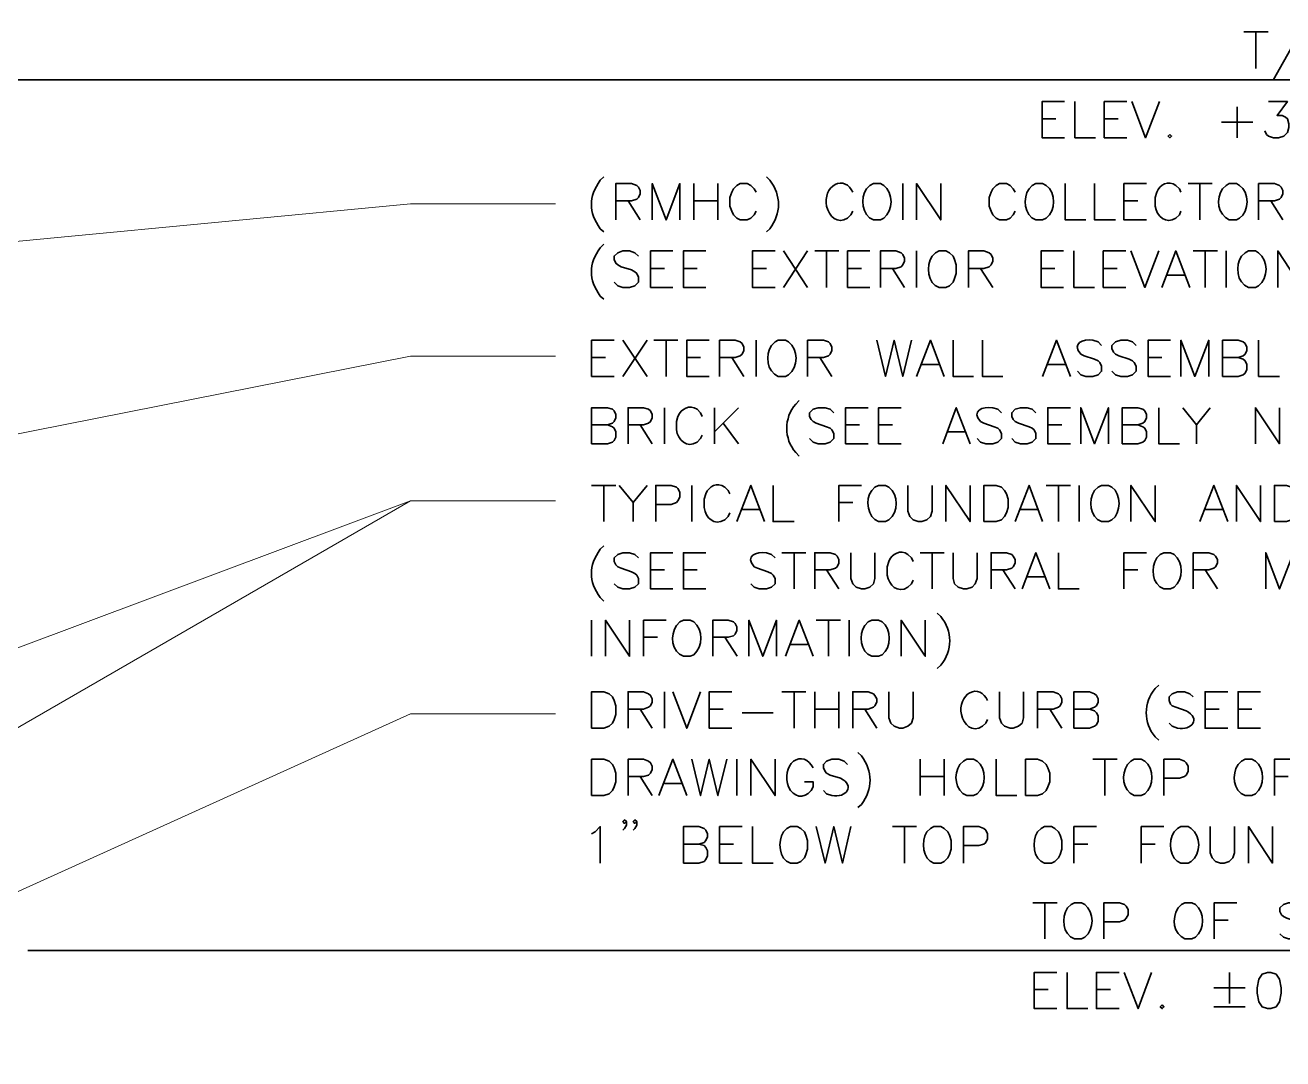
# Model space of a CAD drawing. Header units: inches. Extents: x 5 to 516, y -193 to 129.
# Drawn here: x 37.755 to 42.089, y -191.268 to -187.707 of the extents above; entities that cross this region are included whole.
import ezdxf

# ---------------------------------------------------------------- set-up
doc = ezdxf.new("R2010")
doc.units = ezdxf.units.IN
doc.header["$MEASUREMENT"] = 0
doc.layers.add('PDF7_Geometry', color=7, linetype='Continuous')

msp = doc.modelspace()

# ---------------------------------------------------------------- linework, layer by layer
at = {"layer": 'PDF7_Geometry', "lineweight": 35}
for points in [[(42.1624409, -187.7068955), (42.0557742, -187.8968956)], [(41.9546636, -187.7302285), (42.037997, -187.7302285)], [(41.9957742, -187.7302285), (41.9957742, -187.8557841)], [(36.9079962, -187.894673), (43.0124414, -187.894673), (42.637997, -187.894673)], [(41.3368847, -188.0946734), (41.2591069, -188.0946734), (41.2591069, -187.9702289), (41.3368847, -187.9702289)], [(41.3724425, -187.9702284), (41.3724425, -188.0946728), (41.4435536, -188.0946728)], [(41.5513306, -188.0946734), (41.4735528, -188.0946734), (41.4735528, -187.9702289), (41.5513306, -187.9702289)], [(41.5691068, -187.9702284), (41.6157735, -188.0946728), (41.6635512, -187.9702284)], [(42.039108, -187.9702284), (42.1046636, -187.9702284), (42.069108, -188.0180061), (42.0868858, -188.0180061), (42.0979969, -188.0235617), (42.1046636, -188.0291173), (42.1102192, -188.046895), (42.1102192, -188.0591173), (42.1046636, -188.076895), (42.0924414, -188.0891173), (42.0746636, -188.0946728), (42.0568858, -188.0946728), (42.039108, -188.0891173), (42.0324414, -188.0835617), (42.0268858, -188.0713395)], [(41.9313301, -187.9880065), (41.9313301, -188.0946732)], [(41.2591069, -188.0291171), (41.3068847, -188.0291171)], [(41.4735528, -188.0291171), (41.5213306, -188.0291171)], [(41.8779967, -188.04134), (41.9857745, -188.04134)], [(39.7491084, -188.2291175), (39.7368861, -188.2413397)], [(40.3091082, -188.2291175), (40.3213304, -188.2413397)], [(39.7902189, -188.3780065), (39.7902189, -188.252451), (39.8446634, -188.252451), (39.8624412, -188.2591176), (39.8679967, -188.2646732), (39.8746634, -188.2768954), (39.8746634, -188.2880065), (39.8679967, -188.3002287), (39.8624412, -188.3068954), (39.8446634, -188.312451), (39.7902189, -188.312451)], [(39.915775, -188.3780065), (39.915775, -188.252451), (39.9635528, -188.3780065), (40.0113306, -188.252451), (40.0113306, -188.3780065)], [(40.0591082, -188.252451), (40.0591082, -188.3780066)], [(40.1424415, -188.252451), (40.1424415, -188.3780066)], [(40.2735518, -188.2824509), (40.2668852, -188.2702287), (40.2557741, -188.2591176), (40.2435518, -188.2524509), (40.2191074, -188.2524509), (40.2079963, -188.2591176), (40.1957741, -188.2702287), (40.1902185, -188.2824509), (40.1835518, -188.3002287), (40.1835518, -188.3302287), (40.1902185, -188.3480065), (40.1957741, -188.3602287), (40.2079963, -188.3713398), (40.2191074, -188.3780065), (40.2435518, -188.3780065), (40.2557741, -188.3713398), (40.2668852, -188.3602287), (40.2735518, -188.3480065)], [(40.7135535, -188.2591177), (40.7024424, -188.252451), (40.677998, -188.252451), (40.6657757, -188.2591177), (40.6546646, -188.2702288)], [(40.7791083, -188.252451), (40.7791083, -188.3780066)], [(40.8268853, -188.3780065), (40.8268853, -188.252451), (40.9102187, -188.3780065), (40.9102187, -188.252451)], [(41.1668851, -188.2824509), (41.1602184, -188.2702287), (41.1491073, -188.2591176), (41.1368851, -188.2524509), (41.1124406, -188.2524509), (41.1013295, -188.2591176), (41.0891073, -188.2702287), (41.0835517, -188.2824509), (41.0768851, -188.3002287), (41.0768851, -188.3302287), (41.0835517, -188.3480065), (41.0891073, -188.3602287), (41.1013295, -188.3713398), (41.1124406, -188.3780065), (41.1368851, -188.3780065), (41.1491073, -188.3713398), (41.1602184, -188.3602287), (41.1668851, -188.3480065)], [(41.2735534, -188.2591177), (41.2613312, -188.252451), (41.2379978, -188.252451), (41.2257756, -188.2591177), (41.2146645, -188.2702288)], [(41.3391082, -188.252451), (41.3391082, -188.3780066), (41.4102193, -188.3780066)], [(41.4402186, -188.252451), (41.4402186, -188.3780066), (41.5124408, -188.3780066)], [(41.6191068, -188.3780065), (41.541329, -188.3780065), (41.541329, -188.252451), (41.6191068, -188.252451)], [(41.7379967, -188.2824509), (41.7324412, -188.2702287), (41.7202189, -188.2591176)], [(41.7624413, -188.252451), (41.8457746, -188.252451)], [(41.8035519, -188.252451), (41.8035519, -188.3780066)], [(41.940219, -188.2591177), (41.9291079, -188.252451), (41.9046634, -188.252451), (41.8935523, -188.2591177), (41.8813301, -188.2702288)], [(42.0057749, -188.3780065), (42.0057749, -188.252451), (42.0602194, -188.252451), (42.0779972, -188.2591176), (42.0835527, -188.2646732), (42.0891083, -188.2768954), (42.0891083, -188.2880065), (42.0835527, -188.3002287), (42.0779972, -188.3068954), (42.0602194, -188.312451), (42.0057749, -188.312451)], [(39.8324417, -188.3124508), (39.8746639, -188.3780064)], [(40.0591082, -188.3124508), (40.1424415, -188.3124508)], [(41.541329, -188.3124508), (41.5891068, -188.3124508)], [(41.6546634, -188.2824509), (41.6491078, -188.3002287), (41.6491078, -188.3302287)], [(42.0479966, -188.3124508), (42.0891077, -188.3780064)], [(40.5891074, -188.3713398), (40.6002185, -188.3602287), (40.6068852, -188.3480065)], [(41.7202189, -188.3713398), (41.7324412, -188.3602287), (41.7379967, -188.3480065)], [(39.7368861, -188.4080064), (39.7491084, -188.4191175)], [(40.3213304, -188.4080064), (40.3091082, -188.4191175)], [(40.677998, -188.3780066), (40.7024424, -188.3780066), (40.7135535, -188.3713399)], [(41.2379978, -188.3780066), (41.2613312, -188.3780066), (41.2735534, -188.3713399)], [(41.9046634, -188.3780066), (41.9291079, -188.3780066), (41.940219, -188.3713399)], [(39.7491084, -188.4613399), (39.7368861, -188.4735621)], [(39.8679958, -188.502451), (39.8557736, -188.4913399), (39.8379958, -188.4846732), (39.8146625, -188.4846732), (39.7968847, -188.4913399), (39.7846625, -188.502451), (39.7846625, -188.5146732), (39.790218, -188.5268955), (39.7968847, -188.532451), (39.8091069, -188.5391177), (39.8446625, -188.5502288), (39.8557736, -188.5568955), (39.8624403, -188.562451), (39.8679958, -188.5746732), (39.8679958, -188.592451), (39.8557736, -188.6046732), (39.8379958, -188.6102288), (39.8146625, -188.6102288), (39.7968847, -188.6046732), (39.7846625, -188.592451)], [(39.9868852, -188.6102284), (39.9102186, -188.6102284), (39.9102186, -188.4846728), (39.9868852, -188.4846728)], [(40.1002185, -188.6102284), (40.0235518, -188.6102284), (40.0235518, -188.4846728), (40.1002185, -188.4846728)], [(40.339109, -188.6102284), (40.2613313, -188.6102284), (40.2613313, -188.4846728), (40.339109, -188.4846728)], [(40.3679958, -188.4846734), (40.4513292, -188.610229)], [(40.4513292, -188.4846734), (40.3679958, -188.610229)], [(40.4757749, -188.4846734), (40.5591082, -188.4846734)], [(40.5168855, -188.4846734), (40.5168855, -188.610229)], [(40.6657748, -188.6102284), (40.5891082, -188.6102284), (40.5891082, -188.4846728), (40.6657748, -188.4846728)], [(40.7024414, -188.6102284), (40.7024414, -188.4846728), (40.7557747, -188.4846728), (40.7735525, -188.4913395), (40.7791081, -188.496895), (40.7857747, -188.5091172), (40.7857747, -188.5202284), (40.7791081, -188.5324506), (40.7735525, -188.5391172), (40.7557747, -188.5446728), (40.7024414, -188.5446728)], [(40.8268853, -188.4846734), (40.8268853, -188.610229)], [(40.9046645, -188.610229), (40.9279978, -188.610229), (40.94022, -188.6046734), (40.9524422, -188.5924512), (40.9579978, -188.5802289), (40.9635534, -188.5624512), (40.9635534, -188.5324512), (40.9579978, -188.5146734), (40.9524422, -188.5024512), (40.94022, -188.4913401), (40.9279978, -188.4846734), (40.9046645, -188.4846734), (40.8924422, -188.4913401), (40.88022, -188.5024512)], [(41.0057749, -188.6102284), (41.0057749, -188.4846728), (41.0591082, -188.4846728), (41.076886, -188.4913395), (41.0835526, -188.496895), (41.0891082, -188.5091172), (41.0891082, -188.5202284), (41.0835526, -188.5324506), (41.076886, -188.5391172), (41.0591082, -188.5446728), (41.0057749, -188.5446728)], [(41.3335527, -188.6102284), (41.2557749, -188.6102284), (41.2557749, -188.4846728), (41.3335527, -188.4846728)], [(41.3691081, -188.4846734), (41.3691081, -188.610229), (41.4402192, -188.610229)], [(41.5479963, -188.6102284), (41.4702185, -188.6102284), (41.4702185, -188.4846728), (41.5479963, -188.4846728)], [(41.5657747, -188.4846734), (41.6135525, -188.610229), (41.6613303, -188.4846734)], [(41.6724416, -188.6102284), (41.7202194, -188.4846728), (41.7679971, -188.6102284)], [(41.7802184, -188.4846734), (41.8635517, -188.4846734)], [(41.8213301, -188.4846734), (41.8213301, -188.610229)], [(41.8935527, -188.4846734), (41.8935527, -188.610229)], [(42.0057741, -188.4913401), (41.994663, -188.4846734), (41.9702186, -188.4846734), (41.9591074, -188.4913401), (41.9468852, -188.5024512)], [(42.0713301, -188.6102284), (42.0713301, -188.4846728), (42.1546634, -188.6102284), (42.1546634, -188.4846728)], [(39.9102186, -188.5446732), (39.9579964, -188.5446732)], [(40.0235518, -188.5446732), (40.0702185, -188.5446732)], [(40.2613313, -188.5446732), (40.309109, -188.5446732)], [(40.5891082, -188.5446732), (40.6368859, -188.5446732)], [(40.743552, -188.5446732), (40.7857742, -188.6102288)], [(41.0468854, -188.5446732), (41.0891077, -188.6102288)], [(41.2557749, -188.5446732), (41.3035527, -188.5446732)], [(41.4702185, -188.5446732), (41.5179963, -188.5446732)], [(41.6902186, -188.5680067), (41.7502186, -188.5680067)], [(41.9702186, -188.610229), (41.994663, -188.610229), (42.0057741, -188.6046734)], [(39.7368861, -188.6402288), (39.7491084, -188.6513399)], [(39.7846634, -188.916895), (39.7068856, -188.916895), (39.7068856, -188.7924506), (39.7846634, -188.7924506)], [(39.8146624, -188.7924511), (39.8979957, -188.9168956)], [(39.8979957, -188.7924511), (39.8146624, -188.9168956)], [(39.9213292, -188.7924511), (40.0046626, -188.7924511)], [(39.963552, -188.7924511), (39.963552, -188.9168956)], [(40.1124403, -188.916895), (40.0346625, -188.916895), (40.0346625, -188.7924506), (40.1124403, -188.7924506)], [(40.1479957, -188.916895), (40.1479957, -188.7924506), (40.2013291, -188.7924506), (40.2191069, -188.7980061), (40.2257735, -188.8035617), (40.2313291, -188.8157839), (40.2313291, -188.8280061), (40.2257735, -188.8402283), (40.2191069, -188.8457839), (40.2013291, -188.8513394), (40.1479957, -188.8513394)], [(40.2735518, -188.7924511), (40.2735518, -188.9168956)], [(40.3857744, -188.7980067), (40.3746632, -188.7924511), (40.3502188, -188.7924511), (40.3391077, -188.7980067), (40.3268855, -188.8102289)], [(40.4513292, -188.916895), (40.4513292, -188.7924506), (40.5057736, -188.7924506), (40.5235514, -188.7980061), (40.529107, -188.8035617), (40.5346625, -188.8157839), (40.5346625, -188.8280061), (40.529107, -188.8402283), (40.5235514, -188.8457839), (40.5057736, -188.8513394), (40.4513292, -188.8513394)], [(40.6902185, -188.7924511), (40.7202186, -188.9168956), (40.7491074, -188.7924511), (40.7791074, -188.9168956), (40.8091074, -188.7924511)], [(40.8268853, -188.916895), (40.8746631, -188.7924506), (40.9224409, -188.916895)], [(40.9524414, -188.7924511), (40.9524414, -188.9168956), (41.0235525, -188.9168956)], [(41.0535518, -188.7924511), (41.0535518, -188.9168956), (41.1246629, -188.9168956)], [(41.2613313, -188.916895), (41.3091091, -188.7924506), (41.3568869, -188.916895)], [(41.4646643, -188.8102287), (41.4524421, -188.7980065), (41.4346643, -188.7924509)], [(41.5835518, -188.8102287), (41.5713295, -188.7980065), (41.5535518, -188.7924509), (41.5302184, -188.7924509), (41.5124407, -188.7980065), (41.5002184, -188.8102287), (41.5002184, -188.8213398), (41.505774, -188.8335621), (41.5124407, -188.8402287), (41.5235518, -188.8457843), (41.5591073, -188.8580065), (41.5713295, -188.8635621), (41.5768851, -188.8691176), (41.5835518, -188.8813398), (41.5835518, -188.8991176), (41.5713295, -188.9113398), (41.5535518, -188.9168954), (41.5302184, -188.9168954), (41.5124407, -188.9113398), (41.5002184, -188.8991176)], [(41.7024413, -188.916895), (41.6246635, -188.916895), (41.6246635, -188.7924506), (41.7024413, -188.7924506)], [(41.7379967, -188.916895), (41.7379967, -188.7924506), (41.7857745, -188.916895), (41.8335523, -188.7924506), (41.8335523, -188.916895)], [(41.8813299, -188.916895), (41.8813299, -188.7924506), (41.9346632, -188.7924506), (41.952441, -188.7980061), (41.9591077, -188.8035617), (41.9646632, -188.8157839), (41.9646632, -188.8280061), (41.9591077, -188.8402283), (41.952441, -188.8457839), (41.9346632, -188.8513394), (41.8813299, -188.8513394)], [(42.0057749, -188.7924511), (42.0057749, -188.9168956), (42.0779972, -188.9168956)], [(41.3924421, -188.8402287), (41.4046643, -188.8457843), (41.4402199, -188.8580065), (41.4524421, -188.8635621), (41.4579977, -188.8691176), (41.4646643, -188.8813398), (41.4646643, -188.8991176), (41.4524421, -188.9113398), (41.4346643, -188.9168954), (41.4102199, -188.9168954), (41.3924421, -188.9113398), (41.381331, -188.8991176)], [(39.7068856, -188.8513399), (39.7546634, -188.8513399)], [(40.0346625, -188.8513399), (40.0824403, -188.8513399)], [(40.1902185, -188.8513399), (40.2313296, -188.9168954)], [(40.493552, -188.8513399), (40.5346631, -188.9168954)], [(40.8446646, -188.8757844), (40.9046646, -188.8757844)], [(41.2791084, -188.8757844), (41.3391084, -188.8757844)], [(41.6246635, -188.8513399), (41.6724413, -188.8513399)], [(41.9346633, -188.8513399), (41.9524411, -188.8580065), (41.9591078, -188.8635621), (41.9646633, -188.8757843), (41.9646633, -188.8935621), (41.9591078, -188.9057843), (41.9524411, -188.9113399), (41.9346633, -188.9168954), (41.88133, -188.9168954)], [(40.3502188, -188.9168956), (40.3746632, -188.9168956), (40.3857744, -188.91134)], [(39.7068856, -189.149118), (39.7068856, -189.0246735), (39.76133, -189.0246735), (39.7791078, -189.0302291), (39.7846634, -189.0357846), (39.7902189, -189.0480069), (39.7902189, -189.0602291), (39.7846634, -189.0724513), (39.7791078, -189.0780069), (39.76133, -189.0835624), (39.7068856, -189.0835624)], [(39.8324417, -189.149118), (39.8324417, -189.0246735), (39.885775, -189.0246735), (39.9035528, -189.0302291), (39.9102195, -189.0357846), (39.915775, -189.0480069), (39.915775, -189.0602291), (39.9102195, -189.0724513), (39.9035528, -189.0780069), (39.885775, -189.0835624), (39.8324417, -189.0835624)], [(39.9579955, -189.0246729), (39.9579955, -189.1491174)], [(40.0046626, -189.0546728), (39.999107, -189.0724506), (39.999107, -189.1013395)], [(40.0879959, -189.0546728), (40.0824404, -189.0424506), (40.0702181, -189.0302284)], [(40.1302187, -189.0246729), (40.1302187, -189.1491174)], [(40.213552, -189.0246729), (40.1302187, -189.1080063)], [(40.5413289, -189.0424511), (40.5291067, -189.0302289), (40.5113289, -189.0246733), (40.4879956, -189.0246733), (40.4702178, -189.0302289), (40.4579956, -189.0424511), (40.4579956, -189.0546733), (40.4635511, -189.0657845), (40.4702178, -189.0724511), (40.4813289, -189.0780067), (40.5168845, -189.0902289), (40.5291067, -189.0957845), (40.5346623, -189.10134), (40.5413289, -189.1135622), (40.5413289, -189.13134), (40.5291067, -189.1435622), (40.5113289, -189.1491178), (40.4879956, -189.1491178), (40.4702178, -189.1435622), (40.4579956, -189.13134)], [(40.6602195, -189.149118), (40.5824418, -189.149118), (40.5824418, -189.0246735), (40.6602195, -189.0246735)], [(40.7735528, -189.149118), (40.695775, -189.149118), (40.695775, -189.0246735), (40.7735528, -189.0246735)], [(40.9168851, -189.149118), (40.9635517, -189.0246735), (41.0113295, -189.149118)], [(41.1191081, -189.0424511), (41.1068859, -189.0302289), (41.0891081, -189.0246733)], [(41.2379978, -189.0424511), (41.2257756, -189.0302289), (41.2079978, -189.0246733), (41.1846645, -189.0246733), (41.1668867, -189.0302289), (41.1546645, -189.0424511), (41.1546645, -189.0546733), (41.16022, -189.0657845), (41.1668867, -189.0724511), (41.1779978, -189.0780067), (41.2146645, -189.0902289), (41.2257756, -189.0957845), (41.2324423, -189.10134), (41.2379978, -189.1135622), (41.2379978, -189.13134), (41.2257756, -189.1435622), (41.2079978, -189.1491178), (41.1846645, -189.1491178), (41.1668867, -189.1435622), (41.1546645, -189.13134)], [(41.3568862, -189.149118), (41.2791084, -189.149118), (41.2791084, -189.0246735), (41.3568862, -189.0246735)], [(41.3924416, -189.149118), (41.3924416, -189.0246735), (41.4402194, -189.149118), (41.4879972, -189.0246735), (41.4879972, -189.149118)], [(41.5357748, -189.149118), (41.5357748, -189.0246735), (41.5891081, -189.0246735), (41.6068859, -189.0302291), (41.6135526, -189.0357846), (41.6191081, -189.0480069), (41.6191081, -189.0602291), (41.6135526, -189.0724513), (41.6068859, -189.0780069), (41.5891081, -189.0835624), (41.5357748, -189.0835624)], [(41.6613298, -189.0246729), (41.6613298, -189.1491174), (41.7324409, -189.1491174)], [(41.7446631, -189.0246729), (41.7913298, -189.0835618), (41.7913298, -189.1491174)], [(41.8391083, -189.0246729), (41.7913305, -189.0835618)], [(41.9946631, -189.149118), (41.9946631, -189.0246735), (42.0779965, -189.149118), (42.0779965, -189.0246735)], [(39.7613312, -189.0835617), (39.779109, -189.0902284), (39.7846645, -189.0957839), (39.7902201, -189.1080061), (39.7902201, -189.1257839), (39.7846645, -189.1380061), (39.779109, -189.1435617), (39.7613312, -189.1491173), (39.7068868, -189.1491173)], [(39.8746622, -189.0835617), (39.9157733, -189.1491173)], [(40.1602186, -189.0780064), (40.2135519, -189.1491175)], [(40.5824418, -189.0835617), (40.6302195, -189.0835617)], [(40.695775, -189.0835617), (40.7435528, -189.0835617)], [(41.0468859, -189.0724511), (41.0591081, -189.0780067), (41.0946637, -189.0902289), (41.1068859, -189.0957845), (41.1124414, -189.10134), (41.1191081, -189.1135622), (41.1191081, -189.13134), (41.1068859, -189.1435622), (41.0891081, -189.1491178), (41.0657748, -189.1491178), (41.0468859, -189.1435622), (41.0357748, -189.13134)], [(41.2791084, -189.0835617), (41.3268862, -189.0835617)], [(41.5891082, -189.0835617), (41.606886, -189.0902284), (41.6135527, -189.0957839), (41.6191082, -189.1080061), (41.6191082, -189.1257839), (41.6135527, -189.1380061), (41.606886, -189.1435617), (41.5891082, -189.1491173), (41.5357749, -189.1491173)], [(40.0702181, -189.1435617), (40.0824404, -189.1313395), (40.0879959, -189.1191173)], [(40.9346621, -189.1080063), (40.993551, -189.1080063)], [(39.7068856, -189.2924511), (39.7902189, -189.2924511)], [(39.7491084, -189.2924511), (39.7491084, -189.4168956)], [(39.8024418, -189.2924511), (39.8502196, -189.35134), (39.8502196, -189.4168956)], [(39.8979957, -189.2924511), (39.8502179, -189.35134)], [(39.9279979, -189.4168951), (39.9279979, -189.2924506), (39.9813312, -189.2924506), (39.999109, -189.2980062), (40.0046646, -189.3035617), (40.0113312, -189.3157839), (40.0113312, -189.3335617), (40.0046646, -189.3457839), (39.999109, -189.3513395), (39.9813312, -189.3580062), (39.9279979, -189.3580062)], [(40.0524418, -189.2924511), (40.0524418, -189.4168956)], [(40.1002188, -189.32134), (40.0946632, -189.3402289), (40.0946632, -189.3691178)], [(40.1835521, -189.32134), (40.1779966, -189.3102289), (40.1657743, -189.2980066)], [(40.2079956, -189.4168951), (40.2557733, -189.2924506), (40.30244, -189.4168951)], [(40.3324417, -189.2924511), (40.3324417, -189.4168956), (40.404664, -189.4168956)], [(40.5591082, -189.4168951), (40.5591082, -189.2924506), (40.636886, -189.2924506)], [(40.7313306, -189.2980067), (40.7202195, -189.2924511), (40.695775, -189.2924511), (40.6835528, -189.2980067), (40.6724417, -189.3102289)], [(40.7968854, -189.2924511), (40.7968854, -189.38134), (40.8035521, -189.3991178), (40.8146632, -189.41134), (40.832441, -189.4168956), (40.8446632, -189.4168956), (40.862441, -189.41134), (40.8746632, -189.3991178), (40.8802187, -189.38134), (40.8802187, -189.2924511)], [(40.927998, -189.4168951), (40.927998, -189.2924506), (41.0113313, -189.4168951), (41.0113313, -189.2924506)], [(41.1668851, -189.4168951), (41.2146629, -189.2924506), (41.2613295, -189.4168951)], [(41.2735519, -189.2924511), (41.3568853, -189.2924511)], [(41.3157747, -189.2924511), (41.3157747, -189.4168956)], [(41.3868852, -189.2924511), (41.3868852, -189.4168956)], [(41.5002199, -189.2980067), (41.4879977, -189.2924511), (41.4646643, -189.2924511), (41.4524421, -189.2980067), (41.4402199, -189.3102289)], [(41.5657747, -189.4168951), (41.5657747, -189.2924506), (41.6491081, -189.4168951), (41.6491081, -189.2924506)], [(41.8035519, -189.4168951), (41.8513297, -189.2924506), (41.8991074, -189.4168951)], [(41.929108, -189.4168951), (41.929108, -189.2924506), (42.0124413, -189.4168951), (42.0124413, -189.2924506)], [(40.5591082, -189.3513399), (40.606886, -189.3513399)], [(40.1657743, -189.41134), (40.1779966, -189.3991178), (40.1835521, -189.3868955)], [(40.2257749, -189.3757845), (40.2846638, -189.3757845)], [(41.1846621, -189.3757845), (41.243551, -189.3757845)], [(41.8213301, -189.3757845), (41.8813301, -189.3757845)], [(40.695775, -189.4168956), (40.7202195, -189.4168956), (40.7313306, -189.41134)], [(41.4646643, -189.4168956), (41.4879977, -189.4168956), (41.5002199, -189.41134)], [(39.7491084, -189.5002287), (39.7368861, -189.5124509)], [(39.8679958, -189.5424509), (39.8557736, -189.5302287), (39.8379958, -189.5246731), (39.8146625, -189.5246731), (39.7968847, -189.5302287), (39.7846625, -189.5424509), (39.7846625, -189.5546731), (39.790218, -189.5657842), (39.7968847, -189.5724509), (39.8091069, -189.5780064), (39.8446625, -189.5902287), (39.8557736, -189.5957842), (39.8624403, -189.6013398), (39.8679958, -189.613562), (39.8679958, -189.6313398), (39.8557736, -189.643562), (39.8379958, -189.6491176), (39.8146625, -189.6491176), (39.7968847, -189.643562), (39.7846625, -189.6313398)], [(39.9868852, -189.6491177), (39.9102186, -189.6491177), (39.9102186, -189.5246733), (39.9868852, -189.5246733)], [(40.1002185, -189.6491177), (40.0235518, -189.6491177), (40.0235518, -189.5246733), (40.1002185, -189.5246733)], [(40.3391081, -189.5424509), (40.3268859, -189.5302287), (40.3091081, -189.5246731)], [(40.3624416, -189.5246733), (40.445775, -189.5246733)], [(40.4046644, -189.5246733), (40.4046644, -189.6491177)], [(40.4757749, -189.6491177), (40.4757749, -189.5246733), (40.5291082, -189.5246733), (40.546886, -189.5302288), (40.5535527, -189.5357844), (40.5591082, -189.5480066), (40.5591082, -189.5602288), (40.5535527, -189.5724511), (40.546886, -189.5780066), (40.5291082, -189.5835622), (40.4757749, -189.5835622)], [(40.6002188, -189.5246733), (40.6002188, -189.6135622), (40.6068855, -189.6313399), (40.6191077, -189.6435622), (40.6368855, -189.6491177), (40.6479966, -189.6491177), (40.6657744, -189.6435622), (40.6779966, -189.6313399), (40.6835522, -189.6135622), (40.6835522, -189.5246733)], [(40.8146625, -189.5546732), (40.8091069, -189.5424509), (40.7968847, -189.5302287)], [(40.8391082, -189.5246733), (40.9224415, -189.5246733)], [(40.8802187, -189.5246733), (40.8802187, -189.6491177)], [(40.9524414, -189.5246733), (40.9524414, -189.6135622), (40.957997, -189.6313399), (40.9702192, -189.6435622), (40.987997, -189.6491177), (41.0002192, -189.6491177), (41.017997, -189.6435622), (41.0291081, -189.6313399), (41.0357748, -189.6135622), (41.0357748, -189.5246733)], [(41.0835517, -189.6491177), (41.0835517, -189.5246733), (41.1368851, -189.5246733), (41.1546628, -189.5302288), (41.1602184, -189.5357844), (41.1668851, -189.5480066), (41.1668851, -189.5602288), (41.1602184, -189.5724511), (41.1546628, -189.5780066), (41.1368851, -189.5835622), (41.0835517, -189.5835622)], [(41.1902186, -189.6491177), (41.2379964, -189.5246733), (41.2857742, -189.6491177)], [(41.3157747, -189.5246733), (41.3157747, -189.6491177), (41.3868858, -189.6491177)], [(41.541329, -189.6491177), (41.541329, -189.5246733), (41.6191068, -189.5246733)], [(41.7146635, -189.5302288), (41.7024413, -189.5246733), (41.679108, -189.5246733), (41.6668857, -189.5302288), (41.6546635, -189.542451)], [(41.7802184, -189.6491177), (41.7802184, -189.5246733), (41.8335517, -189.5246733), (41.8513295, -189.5302288), (41.856885, -189.5357844), (41.8635517, -189.5480066), (41.8635517, -189.5602288), (41.856885, -189.5724511), (41.8513295, -189.5780066), (41.8335517, -189.5835622), (41.7802184, -189.5835622)], [(42.0302184, -189.6491177), (42.0302184, -189.5246733), (42.0779962, -189.6491177), (42.1257739, -189.5246733), (42.1257739, -189.6491177)], [(40.2668859, -189.5724509), (40.2791081, -189.5780064), (40.3146637, -189.5902287), (40.3268859, -189.5957842), (40.3324415, -189.6013398), (40.3391081, -189.613562), (40.3391081, -189.6313398), (40.3268859, -189.643562), (40.3091081, -189.6491176), (40.2846637, -189.6491176), (40.2668859, -189.643562), (40.2557748, -189.6313398)], [(40.7313291, -189.5546732), (40.7257736, -189.5724509), (40.7257736, -189.6013398)], [(39.9102186, -189.583562), (39.9579964, -189.583562)], [(40.0235518, -189.583562), (40.0702185, -189.583562)], [(40.5168855, -189.583562), (40.5591077, -189.6491176)], [(40.7968847, -189.6435621), (40.8091069, -189.6313398), (40.8146625, -189.6191176)], [(41.1246623, -189.583562), (41.1668845, -189.6491176)], [(41.2079956, -189.6080066), (41.2679956, -189.6080066)], [(41.541329, -189.583562), (41.5891068, -189.583562)], [(41.8213301, -189.583562), (41.8635523, -189.6491176)], [(41.679108, -189.6491177), (41.7024413, -189.6491177), (41.7146635, -189.6435622)], [(39.7368861, -189.6791176), (39.7491084, -189.6913398)], [(39.7068856, -189.7568954), (39.7068856, -189.8813398)], [(39.7546626, -189.8813398), (39.7546626, -189.7568954), (39.8379959, -189.8813398), (39.8379959, -189.7568954)], [(39.8857751, -189.8813398), (39.8857751, -189.7568954), (39.9635529, -189.7568954)], [(40.0591074, -189.7624509), (40.0468852, -189.7568954), (40.0235518, -189.7568954), (40.0113296, -189.7624509), (39.9991074, -189.7746732)], [(40.1246622, -189.8813398), (40.1246622, -189.7568954), (40.1779956, -189.7568954), (40.1957733, -189.762451), (40.2013289, -189.7680065), (40.2079956, -189.7802287), (40.2079956, -189.792451), (40.2013289, -189.8046732), (40.1957733, -189.8102287), (40.1779956, -189.8157843), (40.1246622, -189.8157843)], [(40.2491084, -189.8813398), (40.2491084, -189.7568954), (40.2968862, -189.8813398), (40.344664, -189.7568954), (40.344664, -189.8813398)], [(40.3746622, -189.8813398), (40.42244, -189.7568954), (40.4702178, -189.8813398)], [(40.4813291, -189.7568954), (40.5646624, -189.7568954)], [(40.5235519, -189.7568954), (40.5235519, -189.8813398)], [(40.5946646, -189.7568954), (40.5946646, -189.8813398)], [(40.7079971, -189.7624509), (40.6957748, -189.7568954), (40.6724415, -189.7568954), (40.6602193, -189.7624509), (40.647997, -189.7746732)], [(40.7735519, -189.8813398), (40.7735519, -189.7568954), (40.8568852, -189.8813398), (40.8568852, -189.7568954)], [(39.8857751, -189.8157844), (39.9335529, -189.8157844)], [(40.1657751, -189.8157844), (40.2079973, -189.88134)], [(40.3924416, -189.8402287), (40.4513305, -189.8402287)], [(40.0235518, -189.8813398), (40.0468852, -189.8813398), (40.0591074, -189.8757843)], [(40.6724415, -189.8813398), (40.6957748, -189.8813398), (40.7079971, -189.8757843)], [(39.8324417, -190.1291177), (39.8324417, -190.0035622), (39.885775, -190.0035622), (39.9035528, -190.0102288), (39.9102195, -190.0157844), (39.915775, -190.0280066), (39.915775, -190.0391177), (39.9102195, -190.05134), (39.9035528, -190.0568955), (39.885775, -190.0635622), (39.8324417, -190.0635622)], [(39.9579955, -190.0035622), (39.9579955, -190.1291178)], [(39.9868855, -190.0035622), (40.0346633, -190.1291178), (40.0824411, -190.0035622)], [(40.1902194, -190.1291177), (40.1124416, -190.1291177), (40.1124416, -190.0035622), (40.1902194, -190.0035622)], [(40.3624416, -190.0035622), (40.445775, -190.0035622)], [(40.4046644, -190.0035622), (40.4046644, -190.1291178)], [(40.4757749, -190.0035622), (40.4757749, -190.1291178)], [(40.5591082, -190.0035622), (40.5591082, -190.1291178)], [(40.6068852, -190.1291177), (40.6068852, -190.0035622), (40.6602185, -190.0035622), (40.6779963, -190.0102288), (40.6835519, -190.0157844), (40.6902185, -190.0280066), (40.6902185, -190.0391177), (40.6835519, -190.05134), (40.6779963, -190.0568955), (40.6602185, -190.0635622), (40.6068852, -190.0635622)], [(40.7313291, -190.0035622), (40.7313291, -190.0935622), (40.7379958, -190.11134), (40.7491069, -190.1224511), (40.7679958, -190.1291178), (40.7791069, -190.1291178), (40.7968847, -190.1224511), (40.8091069, -190.11134), (40.8146625, -190.0935622), (40.8146625, -190.0035622)], [(41.1124417, -190.0035622), (41.1124417, -190.0935622), (41.1191084, -190.11134), (41.1302195, -190.1224511), (41.1491084, -190.1291178), (41.1602195, -190.1291178), (41.1779973, -190.1224511), (41.1902195, -190.11134), (41.195775, -190.0935622), (41.195775, -190.0035622)], [(41.243552, -190.1291177), (41.243552, -190.0035622), (41.2979965, -190.0035622), (41.3157742, -190.0102288), (41.3213298, -190.0157844), (41.3268854, -190.0280066), (41.3268854, -190.0391177), (41.3213298, -190.05134), (41.3157742, -190.0568955), (41.2979965, -190.0635622), (41.243552, -190.0635622)], [(41.3691081, -190.1291177), (41.3691081, -190.0035622), (41.4224415, -190.0035622), (41.4402192, -190.0102288), (41.4468859, -190.0157844), (41.4524415, -190.0280066), (41.4524415, -190.0391177), (41.4468859, -190.05134), (41.4402192, -190.0568955), (41.4224415, -190.0635622), (41.3691081, -190.0635622)], [(41.6613298, -189.9802287), (41.6491076, -189.9924509)], [(41.7802184, -190.0213398), (41.7679961, -190.0102287), (41.7502184, -190.003562), (41.7257739, -190.003562), (41.7079961, -190.0102287), (41.696885, -190.0213398), (41.696885, -190.033562), (41.7024406, -190.0457843), (41.7079961, -190.0513398), (41.7202184, -190.0568954), (41.7557739, -190.0691176)], [(41.8991079, -190.1291177), (41.8213301, -190.1291177), (41.8213301, -190.0035622), (41.8991079, -190.0035622)], [(42.0124411, -190.1291177), (41.9346633, -190.1291177), (41.9346633, -190.0035622), (42.0124411, -190.0035622)], [(39.8746622, -190.063562), (39.9157733, -190.1291176)], [(40.1124416, -190.063562), (40.1602194, -190.063562)], [(40.2257749, -190.0757843), (40.3324416, -190.0757843)], [(40.4757749, -190.063562), (40.5591082, -190.063562)], [(40.6479958, -190.063562), (40.690218, -190.1291176)], [(41.0535534, -190.122451), (41.0657756, -190.1113399), (41.0713311, -190.0991177)], [(41.2857748, -190.063562), (41.3268859, -190.1291176)], [(41.4224416, -190.063562), (41.4402193, -190.0691176), (41.446886, -190.0757842), (41.4524416, -190.0868954), (41.4524416, -190.1046731), (41.446886, -190.1168954), (41.4402193, -190.1224509), (41.4224416, -190.1291176), (41.3691082, -190.1291176)], [(41.8213301, -190.063562), (41.8691078, -190.063562)], [(41.9346633, -190.063562), (41.9824411, -190.063562)], [(41.7257739, -190.1291176), (41.7079961, -190.1224509), (41.696885, -190.1113398)], [(41.6491076, -190.1591176), (41.6613298, -190.1702287)], [(40.6246623, -190.2124511), (40.6368845, -190.2246733)], [(39.8324417, -190.3613399), (39.8324417, -190.2357843), (39.885775, -190.2357843), (39.9035528, -190.242451), (39.9102195, -190.2480065), (39.915775, -190.2602287), (39.915775, -190.2713398), (39.9102195, -190.2835621), (39.9035528, -190.2902287), (39.885775, -190.2957843), (39.8324417, -190.2957843)], [(39.9391086, -190.3613399), (39.9868863, -190.2357843), (40.0346641, -190.3613399)], [(40.0524418, -190.2357843), (40.0824418, -190.3613399), (40.1124418, -190.2357843), (40.1424418, -190.3613399), (40.1724418, -190.2357843)], [(40.2079956, -190.2357843), (40.2079956, -190.3613399)], [(40.2557748, -190.3613399), (40.2557748, -190.2357843), (40.3391081, -190.3613399), (40.3391081, -190.2357843)], [(40.5891082, -190.2535622), (40.5768859, -190.2424511), (40.5591082, -190.2357844), (40.5346637, -190.2357844), (40.5168859, -190.2424511), (40.5057748, -190.2535622), (40.5057748, -190.2657844), (40.5113304, -190.2780067), (40.5168859, -190.2835622), (40.5291081, -190.2902289), (40.5646637, -190.30134)], [(40.8391082, -190.2357843), (40.8391082, -190.3613399)], [(40.9224415, -190.2357843), (40.9224415, -190.3613399)], [(41.035774, -190.242451), (41.0235517, -190.2357843), (41.0002184, -190.2357843), (40.9879962, -190.242451), (40.9757739, -190.2535621)], [(41.1013288, -190.2357843), (41.1013288, -190.3613399), (41.1724399, -190.3613399)], [(41.4346621, -190.2357843), (41.5179955, -190.2357843)], [(41.475775, -190.2357843), (41.475775, -190.3613399)], [(41.613552, -190.242451), (41.6013298, -190.2357843), (41.5768854, -190.2357843), (41.5657743, -190.242451), (41.553552, -190.2535621)], [(41.679108, -190.3613399), (41.679108, -190.2357843), (41.7324413, -190.2357843), (41.7502191, -190.242451), (41.7557746, -190.2480065), (41.7624413, -190.2602287), (41.7624413, -190.2780065), (41.7557746, -190.2902287), (41.7502191, -190.2957843), (41.7324413, -190.3013398), (41.679108, -190.3013398)], [(41.9946635, -190.242451), (41.9824412, -190.2357843), (41.9591079, -190.2357843), (41.9468857, -190.242451), (41.9346635, -190.2535621)], [(42.0602194, -190.3613399), (42.0602194, -190.2357843), (42.1368861, -190.2357843)], [(39.8746622, -190.2957844), (39.9157733, -190.36134)], [(40.4635518, -190.3435623), (40.4702184, -190.3313401), (40.4702184, -190.3135623), (40.4402184, -190.3135623)], [(40.8391082, -190.2957844), (40.9224415, -190.2957844)], [(42.0602194, -190.2957844), (42.1079972, -190.2957844)], [(39.9579955, -190.3191177), (40.0168844, -190.3191177)], [(40.5346637, -190.36134), (40.5168859, -190.3546733), (40.5057748, -190.3435622)], [(41.0002184, -190.3613399), (41.0235517, -190.3613399), (41.035774, -190.3546732)], [(41.5768854, -190.3613399), (41.6013298, -190.3613399), (41.613552, -190.3546732)], [(41.9591079, -190.3613399), (41.9824412, -190.3613399), (41.9946635, -190.3546732)], [(40.6368845, -190.39134), (40.6246623, -190.4024511)], [(39.8268852, -190.4502288), (39.8202186, -190.4568955), (39.814663, -190.4502288), (39.8202186, -190.4446732), (39.8268852, -190.4502288), (39.8268852, -190.462451), (39.8202186, -190.4746733), (39.814663, -190.4802288)], [(39.8624416, -190.4502288), (39.8557749, -190.4568955), (39.8502194, -190.4502288), (39.8557749, -190.4446732), (39.8624416, -190.4502288), (39.8624416, -190.462451), (39.8557749, -190.4746733), (39.8502194, -190.4802288)], [(39.7068856, -190.492451), (39.7191078, -190.4857843), (39.7368856, -190.4680066), (39.7368856, -190.5935621)], [(40.0235518, -190.5935623), (40.0235518, -190.4680067), (40.0768852, -190.4680067), (40.0946629, -190.4746734), (40.1002185, -190.4802289), (40.1068852, -190.4924511), (40.1068852, -190.5035622), (40.1002185, -190.5157845), (40.0946629, -190.5224511), (40.0768852, -190.5280067), (40.0235518, -190.5280067)], [(40.2257735, -190.5935623), (40.1479957, -190.5935623), (40.1479957, -190.4680067), (40.2257735, -190.4680067)], [(40.2613313, -190.4680067), (40.2613313, -190.5935623), (40.3324424, -190.5935623)], [(40.3924416, -190.5935623), (40.4157749, -190.5935623), (40.4279971, -190.5880067), (40.4402193, -190.5757845), (40.4457749, -190.5635623), (40.4513305, -190.5457845), (40.4513305, -190.5157845), (40.4457749, -190.4980067), (40.4402193, -190.4857845), (40.4279971, -190.4746734), (40.4157749, -190.4680067), (40.3924416, -190.4680067), (40.3802193, -190.4746734), (40.3679971, -190.4857845)], [(40.4813291, -190.4680067), (40.5113291, -190.5935623), (40.5413291, -190.4680067), (40.5713291, -190.5935623), (40.600218, -190.4680067)], [(40.743552, -190.4680067), (40.8268853, -190.4680067)], [(40.7857747, -190.4680067), (40.7857747, -190.5935623)], [(40.8868851, -190.5935623), (40.9102185, -190.5935623), (40.9224407, -190.5880067), (40.9346629, -190.5757845), (40.9402185, -190.5635623), (40.945774, -190.5457845), (40.945774, -190.5157845), (40.9402185, -190.4980067), (40.9346629, -190.4857845), (40.9224407, -190.4746734), (40.9102185, -190.4680067), (40.8868851, -190.4680067), (40.8746629, -190.4746734), (40.8624407, -190.4857845)], [(40.9879978, -190.5935623), (40.9879978, -190.4680067), (41.0413311, -190.4680067), (41.0591089, -190.4746734), (41.0657756, -190.4802289), (41.0713311, -190.4924511), (41.0713311, -190.5102289), (41.0657756, -190.5224511), (41.0591089, -190.5280067), (41.0413311, -190.5335622), (40.9879978, -190.5335622)], [(41.2679955, -190.5935623), (41.2913288, -190.5935623), (41.303551, -190.5880067), (41.3157732, -190.5757845), (41.3213288, -190.5635623), (41.3268844, -190.5457845), (41.3268844, -190.5157845), (41.3213288, -190.4980067), (41.3157732, -190.4857845), (41.303551, -190.4746734), (41.2913288, -190.4680067), (41.2679955, -190.4680067), (41.2557732, -190.4746734), (41.243551, -190.4857845)], [(41.3691081, -190.5935623), (41.3691081, -190.4680067), (41.4468859, -190.4680067)], [(41.6013288, -190.5935623), (41.6013288, -190.4680067), (41.6791066, -190.4680067)], [(41.7735523, -190.4746734), (41.7624412, -190.4680067), (41.7379967, -190.4680067), (41.7257745, -190.4746734), (41.7146634, -190.4857845)], [(41.8391083, -190.4680067), (41.8391083, -190.5580067), (41.8457749, -190.5757845), (41.856886, -190.5880067), (41.8746638, -190.5935623), (41.886886, -190.5935623), (41.9046638, -190.5880067), (41.916886, -190.5757845), (41.9224416, -190.5580067), (41.9224416, -190.4680067)], [(41.9702186, -190.5935623), (41.9702186, -190.4680067), (42.0535519, -190.5935623), (42.0535519, -190.4680067)], [(40.0768853, -190.5280065), (40.094663, -190.5335621), (40.1002186, -190.5402288), (40.1068853, -190.5513399), (40.1068853, -190.5691176), (40.1002186, -190.5813399), (40.094663, -190.5880065), (40.0768853, -190.5935621), (40.0235519, -190.5935621)], [(40.1479957, -190.5280065), (40.1957735, -190.5280065)], [(41.3691081, -190.5280065), (41.4168859, -190.5280065)], [(41.6013288, -190.5280065), (41.6491066, -190.5280065)], [(41.7379967, -190.5935623), (41.7624412, -190.5935623), (41.7735523, -190.5880067)], [(41.2279971, -190.7302287), (41.3113304, -190.7302287)], [(41.2691077, -190.7302287), (41.2691077, -190.8546732)], [(41.4068858, -190.7357843), (41.3946636, -190.7302287), (41.3713303, -190.7302287), (41.359108, -190.7357843), (41.3468858, -190.7480065)], [(41.4724407, -190.8546732), (41.4724407, -190.7302288), (41.525774, -190.7302288), (41.5435518, -190.7357843), (41.5491073, -190.742451), (41.555774, -190.7535621), (41.555774, -190.7713399), (41.5491073, -190.7835621), (41.5435518, -190.7902288), (41.525774, -190.7957843), (41.4724407, -190.7957843)], [(41.7879973, -190.7357843), (41.7757751, -190.7302287), (41.7513306, -190.7302287), (41.7402195, -190.7357843), (41.7279973, -190.7480065)], [(41.852441, -190.8546732), (41.852441, -190.7302288), (41.9302188, -190.7302288)], [(42.1624409, -190.7480066), (42.1502187, -190.7357844), (42.1324409, -190.7302289), (42.1091076, -190.7302289), (42.0913298, -190.7357844), (42.0791075, -190.7480066), (42.0791075, -190.7602289), (42.0846631, -190.77134), (42.0913298, -190.7780066), (42.1024409, -190.7835622), (42.1391076, -190.7957844), (42.1502187, -190.80134), (42.1568853, -190.8080066), (42.1624409, -190.8191178), (42.1624409, -190.8368955), (42.1502187, -190.8491178), (42.1324409, -190.8546733), (42.1091076, -190.8546733), (42.0913298, -190.8491178), (42.0791075, -190.8368955)], [(41.852441, -190.7902288), (41.9002188, -190.7902288)], [(41.3713303, -190.8546732), (41.3946636, -190.8546732), (41.4068858, -190.8491176)], [(41.7513306, -190.8546732), (41.7757751, -190.8546732), (41.7879973, -190.8491176)], [(37.7635509, -190.8946733), (43.0124403, -190.8946733)], [(41.3102191, -191.0946734), (41.2324414, -191.0946734), (41.2324414, -190.9702289), (41.3102191, -190.9702289)], [(41.3457746, -190.9702289), (41.3457746, -191.0946733), (41.4168857, -191.0946733)], [(41.5246628, -191.0946734), (41.446885, -191.0946734), (41.446885, -190.9702289), (41.5246628, -190.9702289)], [(41.5424412, -190.9702289), (41.590219, -191.0946733), (41.6368857, -190.9702289)], [(41.9057745, -190.9702289), (41.9057745, -191.0768956)], [(41.2324414, -191.0291176), (41.2802191, -191.0291176)], [(41.446885, -191.0291176), (41.4946628, -191.0291176)], [(41.85133, -191.0235623), (41.9591078, -191.0235623)], [(41.85133, -191.0891177), (41.9591078, -191.0891177)]]:
    msp.add_lwpolyline(points, dxfattribs=at)
for points in [[(41.6991083, -188.0835616), (41.6935527, -188.0891172), (41.6991083, -188.0946727), (41.705775, -188.0891172)], [(41.0591083, -189.4168951), (41.0591083, -189.2924506), (41.1013305, -189.2924506), (41.1191083, -189.2980062), (41.1302194, -189.3102284), (41.1368861, -189.3213395), (41.1424416, -189.3402284), (41.1424416, -189.3691173), (41.1368861, -189.386895), (41.1302194, -189.3991173), (41.1191083, -189.4113395), (41.1013305, -189.4168951)], [(42.0602194, -189.4168951), (42.0602194, -189.2924506), (42.1013305, -189.2924506), (42.1191083, -189.2980062), (42.1313305, -189.3102284), (42.1368861, -189.3213395), (42.1435528, -189.3402284), (42.1435528, -189.3691173), (42.1368861, -189.386895), (42.1313305, -189.3991173), (42.1191083, -189.4113395), (42.1013305, -189.4168951)], [(39.7068856, -190.1291177), (39.7068856, -190.0035622), (39.7491078, -190.0035622), (39.7668856, -190.0102288), (39.7791078, -190.02134), (39.7846634, -190.0335622), (39.7902189, -190.05134), (39.7902189, -190.08134), (39.7846634, -190.0991177), (39.7791078, -190.11134), (39.7668856, -190.1224511), (39.7491078, -190.1291177)], [(39.7068856, -190.3613399), (39.7068856, -190.2357843), (39.7491078, -190.2357843), (39.7668856, -190.242451), (39.7791078, -190.2535621), (39.7846634, -190.2657843), (39.7902189, -190.2835621), (39.7902189, -190.3135621), (39.7846634, -190.3313399), (39.7791078, -190.3435621), (39.7668856, -190.3546732), (39.7491078, -190.3613399)], [(41.2024414, -190.3613399), (41.2024414, -190.2357843), (41.2435526, -190.2357843), (41.2613303, -190.242451), (41.2735526, -190.2535621), (41.2791081, -190.2657843), (41.2857748, -190.2835621), (41.2857748, -190.3135621), (41.2791081, -190.3313399), (41.2735526, -190.3435621), (41.2613303, -190.3546732), (41.2435526, -190.3613399)], [(42.0357748, -190.9702289), (42.0179971, -190.9757844), (42.006886, -190.9935622), (42.0002193, -191.0235622), (42.0002193, -191.04134), (42.006886, -191.07134), (42.0179971, -191.0891178), (42.0357748, -191.0946733), (42.0479971, -191.0946733), (42.0657748, -191.0891178), (42.0779971, -191.07134), (42.0835526, -191.04134), (42.0835526, -191.0235622), (42.0779971, -190.9935622), (42.0657748, -190.9757844), (42.0479971, -190.9702289)], [(41.6735526, -191.0824511), (41.666886, -191.0891177), (41.6735526, -191.0946733), (41.6791082, -191.0891177)]]:
    msp.add_lwpolyline(points, close=True, dxfattribs=at)
at = {"layer": 'PDF7_Geometry', "lineweight": 15}
for points in [[(36.576885, -188.5613398), (39.0824408, -188.3224509), (39.5824408, -188.3224509)], [(36.2657752, -189.4046733), (39.0824422, -188.8468955), (39.5824422, -188.8468955)], [(34.5835512, -191.0291176), (39.0824405, -189.3457841), (39.5824405, -189.3457841)], [(35.7524401, -191.2680067), (39.0824405, -189.3457843), (39.5824405, -189.3457843)], [(37.0646622, -190.992451), (39.0824401, -190.0791176), (39.5824403, -190.0791176)]]:
    msp.add_lwpolyline(points, dxfattribs=at)
at = {"layer": 'PDF7_Geometry', "lineweight": 35}
for points in [[(40.4224415, -189.0002284), (40.4102192, -189.0124506, 0.369416811), (40.4102192, -189.1791173), (40.4224415, -189.1913395)], [(40.8979958, -189.7324511), (40.910218, -189.7446733, -0.369416811), (40.910218, -189.91134), (40.8979958, -189.9235622)]]:
    msp.add_lwpolyline(points, format="xyb", dxfattribs=at)
for centre, major_axis, ratio, start_param, end_param in [((40.5639582, -188.3129065), (0.0022345, 0.0621063), 0.784547052, 5.25292807, 8.16475565), ((41.0284041, -190.0640177), (0.0022345, 0.0621053), 0.784547052, 5.252928133, 8.164755572), ((40.428985, -190.3007535), (-0.0045552, 0.066608), 0.743284433, 5.213509827, 8.279618307)]:
    msp.add_ellipse(centre, major_axis=major_axis, ratio=ratio, start_param=start_param, end_param=end_param, dxfattribs=at)
for points in [[(39.7368861, -188.2413397), (39.6954417, -188.2983767), (39.6962565, -188.3507471), (39.7368861, -188.4080064)], [(40.3213304, -188.2413397), (40.3612934, -188.2929508), (40.3605342, -188.3562101), (40.3213304, -188.4080064)], [(40.6546646, -188.2702288), (40.6314239, -188.3027288), (40.6378683, -188.3627843), (40.677998, -188.3780066)], [(40.7135535, -188.3713399), (40.7476646, -188.3462843), (40.7476646, -188.2841732), (40.7135535, -188.2591177)], [(41.2146645, -188.2702288), (41.1914052, -188.3027288), (41.1978682, -188.3627843), (41.2379978, -188.3780066)], [(41.2735534, -188.3713399), (41.3076645, -188.3462843), (41.3076645, -188.2841732), (41.2735534, -188.2591177)], [(41.7202189, -188.2591176), (41.6949412, -188.2393583), (41.6649226, -188.2564324), (41.6546634, -188.2824509)], [(41.8813301, -188.2702288), (41.8582004, -188.3038399), (41.8639227, -188.3606732), (41.9046634, -188.3780066)], [(41.940219, -188.3713399), (41.9744412, -188.3496547), (41.9744412, -188.2808028), (41.940219, -188.2591177)], [(40.5168852, -188.3302287), (40.5238482, -188.3648583), (40.5553296, -188.3953954), (40.5891074, -188.3713398)], [(41.6491078, -188.3302287), (41.6542375, -188.3638028), (41.6868115, -188.3958954), (41.7202189, -188.3713398)], [(39.7368861, -188.4735621), (39.6954417, -188.5305991), (39.6962565, -188.582988), (39.7368861, -188.6402288)], [(42.0057741, -188.6046734), (42.0391445, -188.5778586), (42.0405704, -188.5174141), (42.0057741, -188.4913401)], [(40.88022, -188.5024512), (40.8594237, -188.5348215), (40.8646089, -188.5988586), (40.9046645, -188.610229)], [(41.9468852, -188.5024512), (41.9238111, -188.5340067), (41.9300149, -188.5956549), (41.9702186, -188.610229)], [(40.3857744, -188.91134), (40.4196632, -188.8864696), (40.4203669, -188.8227104), (40.3857744, -188.7980067)], [(41.4346643, -188.7924509), (41.400868, -188.7871176), (41.3597199, -188.8036732), (41.3924421, -188.8402287)], [(40.3268855, -188.8102289), (40.3042003, -188.8432289), (40.3103114, -188.9004696), (40.3502188, -188.9168956)], [(40.0702181, -189.0302284), (40.0439589, -189.0125062), (40.0151811, -189.0280802), (40.0046626, -189.0546728)], [(41.0891081, -189.0246733), (41.0552192, -189.0197289), (41.0137933, -189.0358585), (41.0468859, -189.0724511)], [(39.999107, -189.1013395), (40.0047922, -189.1355432), (40.0354033, -189.165821), (40.0702181, -189.1435617)], [(40.1657743, -189.2980066), (40.137904, -189.2817104), (40.1130151, -189.2937104), (40.1002188, -189.32134)], [(40.6724417, -189.3102289), (40.6484602, -189.3396363), (40.6575157, -189.4059511), (40.695775, -189.4168956)], [(40.7313306, -189.41134), (40.7649232, -189.3841919), (40.7656824, -189.3250067), (40.7313306, -189.2980067)], [(41.4402199, -189.3102289), (41.4174977, -189.3431178), (41.4235532, -189.4020623), (41.4646643, -189.4168956)], [(41.5002199, -189.41134), (41.5323865, -189.3879326), (41.5330717, -189.321266), (41.5002199, -189.2980067)], [(40.0946632, -189.3691178), (40.1016632, -189.4044881), (40.1280891, -189.4326548), (40.1657743, -189.41134)], [(39.7368861, -189.5124509), (39.6961824, -189.5698028), (39.6953861, -189.6218953), (39.7368861, -189.6791176)], [(40.3091081, -189.5246731), (40.2755341, -189.5192657), (40.2337192, -189.5361175), (40.2668859, -189.5724509)], [(40.7968847, -189.5302287), (40.7706439, -189.5131176), (40.7420699, -189.5265991), (40.7313291, -189.5546732)], [(41.7146635, -189.6435622), (41.7474043, -189.6152659), (41.7474043, -189.5585251), (41.7146635, -189.5302288)], [(41.6546635, -189.542451), (41.6324413, -189.5757473), (41.6376635, -189.6340622), (41.679108, -189.6491177)], [(40.7257736, -189.6013398), (40.7320143, -189.6358954), (40.7604032, -189.6657658), (40.7968847, -189.6435621)], [(39.9991074, -189.7746732), (39.9769963, -189.8079694), (39.9817555, -189.866525), (40.0235518, -189.8813398)], [(40.0591074, -189.8757843), (40.0923481, -189.848062), (40.0914778, -189.7901917), (40.0591074, -189.7624509)], [(40.647997, -189.7746732), (40.6281082, -189.8066732), (40.6307007, -189.8681361), (40.6724415, -189.8813398)], [(40.7079971, -189.8757843), (40.7408489, -189.852525), (40.7401637, -189.7858398), (40.7079971, -189.7624509)], [(41.6491076, -189.9924509), (41.6077557, -190.0397657), (41.6084779, -190.1116176), (41.6491076, -190.1591176)], [(40.9813311, -190.0813399), (40.9882941, -190.1159695), (41.0197941, -190.1465066), (41.0535534, -190.122451)], [(41.7557739, -190.0691176), (41.8076073, -190.0953028), (41.7755702, -190.1378398), (41.7257739, -190.1291176)], [(40.6368845, -190.2246733), (40.6768475, -190.2762659), (40.6760882, -190.3395622), (40.6368845, -190.39134)], [(40.9757739, -190.2535621), (40.9533665, -190.2878769), (40.9585147, -190.3448399), (41.0002184, -190.3613399)], [(41.035774, -190.3546732), (41.0685517, -190.3300065), (41.0685517, -190.2671176), (41.035774, -190.242451)], [(41.553552, -190.2535621), (41.5311632, -190.2881732), (41.5363854, -190.3431732), (41.5768854, -190.3613399)], [(41.613552, -190.3546732), (41.6463298, -190.3300065), (41.6463298, -190.2671176), (41.613552, -190.242451)], [(41.9346635, -190.2535621), (41.912256, -190.2878769), (41.9173857, -190.3448399), (41.9591079, -190.3613399)], [(41.9946635, -190.3546732), (42.0274412, -190.3300065), (42.0274412, -190.2671176), (41.9946635, -190.242451)], [(40.5646637, -190.30134), (40.616497, -190.3275252), (40.58446, -190.3700622), (40.5346637, -190.36134)], [(40.385774, -190.3313401), (40.4021073, -190.3658771), (40.4369036, -190.3759327), (40.4635518, -190.3435623)], [(40.3679971, -190.4857845), (40.3471823, -190.5181549), (40.352386, -190.5821919), (40.3924416, -190.5935623)], [(40.8624407, -190.4857845), (40.8416259, -190.5181549), (40.8468296, -190.5821919), (40.8868851, -190.5935623)], [(41.243551, -190.4857845), (41.2227547, -190.5181549), (41.2279399, -190.5821919), (41.2679955, -190.5935623)], [(41.7146634, -190.4857845), (41.6908856, -190.5170993), (41.6993486, -190.5819512), (41.7379967, -190.5935623)], [(41.7735523, -190.5880067), (41.8069227, -190.5611919), (41.8083486, -190.5007475), (41.7735523, -190.4746734)], [(41.3468858, -190.7480065), (41.3246636, -190.781525), (41.3294228, -190.8396917), (41.3713303, -190.8546732)], [(41.4068858, -190.8491176), (41.4404784, -190.8208954), (41.4392006, -190.7638213), (41.4068858, -190.7357843)], [(41.7279973, -190.7480065), (41.7046269, -190.7843213), (41.7123492, -190.838951), (41.7513306, -190.8546732)], [(41.7879973, -190.8491176), (41.8215899, -190.8208954), (41.8203121, -190.7638399), (41.7879973, -190.7357843)]]:
    msp.add_open_spline(points, degree=3, dxfattribs=at)

doc.saveas('drawing.dxf')
